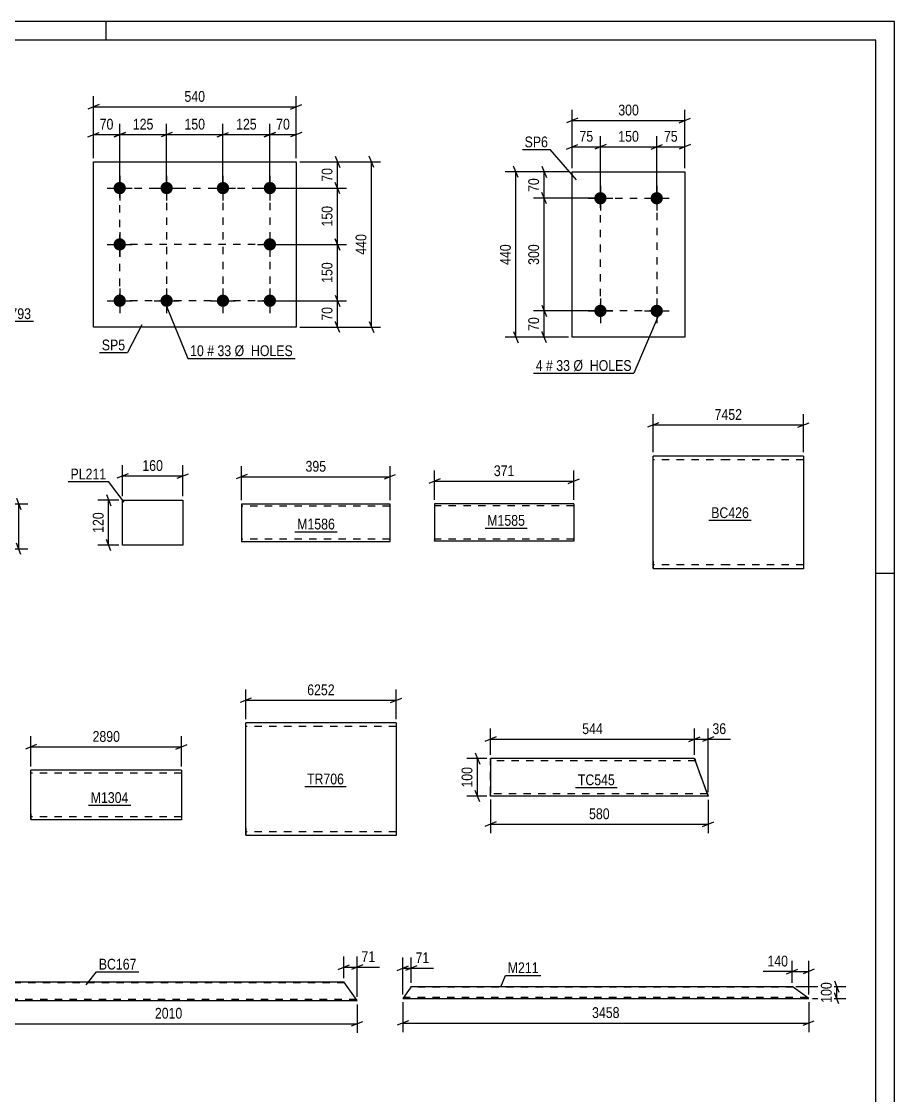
# Model space of a CAD drawing. Header units: millimetres. Extents: x 0 to 841, y 0 to 594.
# Drawn here: x 608.5 to 841, y 308 to 594 of the extents above; entities that cross this region are included whole.
import ezdxf

# ---------------------------------------------------------------- set-up
doc = ezdxf.new("R2010")
doc.units = ezdxf.units.MM
doc.linetypes.add('DXK_LINE_DOT2', pattern=[3.9198, 1.9599, -1.9599])
doc.styles.add('Arial Narrow', font='ARIALN.TTF', dxfattribs={"height": 0.2})

# ---------------------------------------------------------------- blocks, each defined once
blk = doc.blocks.new('Unknown-761551059-1129')
at = {"color": 5, "linetype": 'Continuous'}
for p, q in [((841, 594), (0, 594)), ((631, 589), (631, 594)), ((841, 0), (841, 594)), ((836, 589), (5, 589)), ((836, 5), (836, 589)), ((841, 447), (836, 447))]:
    blk.add_line(p, q, dxfattribs=at)
blk = doc.blocks.new('Part-761551059-30781 - 30780')
at = {"color": 2, "linetype": 'Continuous'}
for p, q in [((787.74, 397.74), (733.38, 397.74)), ((733.38, 397.65), (733.38, 397.74)), ((733.38, 397.39), (733.38, 397.65)), ((787.74, 397.74), (787.74, 397.74)), ((787.74, 397.74), (787.77, 397.65)), ((787.77, 397.65), (787.87, 397.39)), ((733.38, 397.39), (733.38, 388.48)), ((787.87, 397.39), (788.01, 397)), ((791.11, 388.48), (788.01, 397)), ((733.38, 388.09), (733.38, 388.48)), ((733.38, 387.83), (733.38, 388.09)), ((733.38, 387.74), (733.38, 387.83)), ((733.38, 387.74), (733.38, 387.74)), ((791.38, 387.74), (733.38, 387.74)), ((791.11, 388.48), (791.25, 388.09)), ((791.25, 388.09), (791.34, 387.83)), ((791.34, 387.83), (791.38, 387.74)), ((791.38, 387.74), (791.38, 387.74))]:
    blk.add_line(p, q, dxfattribs=at)
at = {"color": 7, "linetype": 'DXK_LINE_DOT2'}
for p, q in [((733.38, 397.74), (733.38, 397.65)), ((733.38, 397.65), (733.38, 397.39)), ((787.77, 397.65), (787.74, 397.74)), ((787.74, 397.74), (787.74, 397.74)), ((787.87, 397.39), (787.77, 397.65)), ((733.38, 397.39), (733.38, 397)), ((787.96, 397.14), (733.38, 397.14)), ((733.38, 397.14), (733.38, 388.52)), ((733.38, 397.09), (733.38, 397.14)), ((733.38, 388.34), (733.38, 397.09)), ((733.38, 388.09), (733.38, 397)), ((788.01, 397), (787.87, 397.39)), ((787.96, 397.14), (787.96, 397.14)), ((787.97, 397.09), (787.96, 397.14)), ((787.97, 397.09), (787.96, 397.14)), ((788.01, 397), (787.97, 397.09)), ((788.01, 397), (787.97, 397.09)), ((791.11, 388.48), (788.01, 397)), ((791.02, 388.71), (788.01, 397)), ((788.02, 396.96), (788.01, 397)), ((791.1, 388.52), (788.02, 396.96)), ((733.38, 388.39), (733.38, 388.52)), ((733.38, 388.34), (733.38, 388.39)), ((791.16, 388.34), (733.38, 388.34)), ((733.38, 388.09), (733.38, 387.83)), ((733.38, 387.83), (733.38, 387.74)), ((791.1, 388.52), (791.02, 388.71)), ((791.1, 388.52), (791.14, 388.39)), ((791.14, 388.39), (791.1, 388.52)), ((791.25, 388.09), (791.11, 388.48)), ((791.14, 388.39), (791.16, 388.34)), ((791.16, 388.34), (791.14, 388.39)), ((791.16, 388.34), (791.16, 388.34)), ((791.34, 387.83), (791.25, 388.09)), ((791.38, 387.74), (791.34, 387.83)), ((791.38, 387.74), (791.38, 387.74))]:
    blk.add_line(p, q, dxfattribs=at)
blk = doc.blocks.new('Part-761551059-30796 - 30795')
at = {"color": 2, "linetype": 'Continuous'}
for p, q in [((597.49, 333.44), (598.94, 337.67)), ((599.15, 338.27), (598.94, 337.67)), ((599.15, 338.27), (694.33, 338.27)), ((697.9, 333.27), (694.33, 338.27)), ((597.43, 333.27), (597.44, 333.31)), ((597.43, 333.27), (697.9, 333.27)), ((597.44, 333.31), (597.49, 333.44))]:
    blk.add_line(p, q, dxfattribs=at)
at = {"color": 7, "linetype": 'DXK_LINE_DOT2'}
for p, q in [((694.55, 337.97), (599.04, 337.97)), ((599.13, 338.22), (599.09, 338.09)), ((599.15, 338.27), (599.13, 338.22)), ((697.69, 333.57), (597.53, 333.57))]:
    blk.add_line(p, q, dxfattribs=at)
blk = doc.blocks.new('Part-761551059-30813 - 30812')
at = {"color": 2, "linetype": 'Continuous'}
for p, q in [((712.04, 336.62), (710.08, 333.87)), ((712.3, 337), (712.04, 336.62)), ((712.3, 337), (813.75, 337)), ((818.14, 333.87), (813.75, 337)), ((710.08, 333.87), (818.14, 333.87))]:
    blk.add_line(p, q, dxfattribs=at)
at = {"color": 7, "linetype": 'DXK_LINE_DOT2'}
for p, q in [((814.02, 336.81), (712.17, 336.81)), ((712.23, 336.89), (712.3, 337)), ((817.87, 334.06), (710.21, 334.06))]:
    blk.add_line(p, q, dxfattribs=at)
blk = doc.blocks.new('Part-761551059-28435 - 28434')
at = {"color": 2, "linetype": 'Continuous'}
for p, q in [((755.17, 509.93), (755.17, 553.93)), ((755.17, 553.93), (785.17, 553.93)), ((785.17, 553.93), (785.17, 509.93)), ((785.17, 509.93), (755.17, 509.93))]:
    blk.add_line(p, q, dxfattribs=at)
blk = doc.blocks.new('Bolt-761551059-28436 - 28434')
at = {"linetype": 'Continuous'}
for points in [[(762.67, 548.58, -1), (762.67, 545.28, -1)], [(777.67, 548.58, -1), (777.67, 545.28, -1)], [(762.67, 518.58, -1), (762.67, 515.28, -1)], [(777.67, 518.58, -1), (777.67, 515.28, -1)]]:
    blk.add_hatch(color=1, dxfattribs=at).paths.add_polyline_path(points)
at = {"color": 1, "linetype": 'Continuous'}
for p, q in [((762.67, 550.23), (762.67, 543.63)), ((777.67, 550.23), (777.67, 543.63)), ((759.37, 546.93), (765.97, 546.93)), ((774.37, 546.93), (780.97, 546.93)), ((762.67, 520.23), (762.67, 513.63)), ((777.67, 520.23), (777.67, 513.63)), ((759.37, 516.93), (765.97, 516.93)), ((774.37, 516.93), (780.97, 516.93))]:
    blk.add_line(p, q, dxfattribs=at)
blk = doc.blocks.new('Part-761551059-28444 - 28443')
at = {"color": 2, "linetype": 'Continuous'}
for p, q in [((627.64, 512.64), (627.64, 556.64)), ((627.64, 556.64), (681.64, 556.64)), ((681.64, 556.64), (681.64, 512.64)), ((681.64, 512.64), (627.64, 512.64))]:
    blk.add_line(p, q, dxfattribs=at)
blk = doc.blocks.new('Bolt-761551059-28445 - 28443')
at = {"linetype": 'Continuous'}
for points in [[(634.64, 551.29, -1), (634.64, 547.99, -1)], [(647.14, 551.29, -1), (647.14, 547.99, -1)], [(662.14, 551.29, -1), (662.14, 547.99, -1)], [(674.64, 551.29, -1), (674.64, 547.99, -1)], [(634.64, 536.29, -1), (634.64, 532.99, -1)], [(674.64, 536.29, -1), (674.64, 532.99, -1)], [(634.64, 521.29, -1), (634.64, 517.99, -1)], [(647.14, 521.29, -1), (647.14, 517.99, -1)], [(662.14, 521.29, -1), (662.14, 517.99, -1)], [(674.64, 521.29, -1), (674.64, 517.99, -1)]]:
    blk.add_hatch(color=1, dxfattribs=at).paths.add_polyline_path(points)
at = {"color": 1, "linetype": 'Continuous'}
for p, q in [((634.64, 552.94), (634.64, 546.34)), ((647.14, 552.94), (647.14, 546.34)), ((662.14, 552.94), (662.14, 546.34)), ((674.64, 552.94), (674.64, 546.34)), ((631.34, 549.64), (637.94, 549.64)), ((643.84, 549.64), (650.44, 549.64)), ((658.84, 549.64), (665.44, 549.64)), ((671.34, 549.64), (677.94, 549.64)), ((634.64, 537.94), (634.64, 531.34)), ((674.64, 537.94), (674.64, 531.34)), ((631.34, 534.64), (637.94, 534.64)), ((671.34, 534.64), (677.94, 534.64)), ((634.64, 522.94), (634.64, 516.34)), ((647.14, 522.94), (647.14, 516.34)), ((662.14, 522.94), (662.14, 516.34)), ((674.64, 522.94), (674.64, 516.34)), ((631.34, 519.64), (637.94, 519.64)), ((643.84, 519.64), (650.44, 519.64)), ((658.84, 519.64), (665.44, 519.64)), ((671.34, 519.64), (677.94, 519.64))]:
    blk.add_line(p, q, dxfattribs=at)
blk = doc.blocks.new('Part-761551059-28356 - 28355')
at = {"color": 2, "linetype": 'Continuous'}
for p, q in [((631.01, 394.63), (611.01, 394.63)), ((611.01, 383.03), (611.01, 394.63)), ((651.11, 394.63), (631.11, 394.63)), ((651.11, 394.63), (651.11, 381.43)), ((611.01, 383.03), (611.01, 381.43)), ((631.01, 381.43), (611.01, 381.43)), ((651.11, 381.43), (631.11, 381.43))]:
    blk.add_line(p, q, dxfattribs=at)
at = {"color": 7, "linetype": 'DXK_LINE_DOT2'}
for p, q in [((631.01, 393.83), (611.01, 393.83)), ((651.11, 393.83), (631.11, 393.83)), ((611.01, 381.55), (611.01, 383.03)), ((611.01, 382.23), (611.01, 382.29)), ((631.01, 382.23), (611.01, 382.23)), ((651.11, 382.23), (631.11, 382.23)), ((651.11, 382.23), (651.11, 382.29))]:
    blk.add_line(p, q, dxfattribs=at)
blk = doc.blocks.new('Part-761551059-28491 - 28490')
at = {"color": 2, "linetype": 'Continuous'}
for p, q in [((635.39, 454.56), (635.39, 466.56)), ((635.39, 466.56), (651.43, 466.56)), ((651.43, 466.56), (651.43, 454.56)), ((651.43, 454.56), (635.39, 454.56))]:
    blk.add_line(p, q, dxfattribs=at)
blk = doc.blocks.new('Part-761551059-28510 - 28509')
at = {"color": 2, "linetype": 'Continuous'}
for p, q in [((755.56, 465.58), (718.48, 465.58)), ((718.48, 465.58), (718.48, 455.67)), ((755.56, 465.58), (755.56, 455.58)), ((718.48, 455.58), (718.48, 455.67)), ((755.56, 455.58), (718.48, 455.58))]:
    blk.add_line(p, q, dxfattribs=at)
at = {"color": 7, "linetype": 'DXK_LINE_DOT2'}
for p, q in [((755.56, 464.98), (718.48, 464.98)), ((718.48, 456.18), (718.48, 456.22)), ((755.56, 456.18), (718.48, 456.18)), ((755.56, 456.18), (755.56, 456.22))]:
    blk.add_line(p, q, dxfattribs=at)
blk = doc.blocks.new('Part-761551059-28519 - 28518')
at = {"color": 2, "linetype": 'Continuous'}
for p, q in [((706.63, 465.51), (667.12, 465.51)), ((667.12, 465.51), (667.12, 455.6)), ((706.63, 455.51), (706.63, 465.51)), ((667.12, 455.6), (667.12, 455.51)), ((667.12, 455.51), (706.63, 455.51))]:
    blk.add_line(p, q, dxfattribs=at)
at = {"color": 7, "linetype": 'DXK_LINE_DOT2'}
for p, q in [((706.63, 464.91), (667.12, 464.91)), ((667.12, 456.11), (667.12, 456.15)), ((706.63, 456.11), (667.12, 456.11)), ((706.63, 456.11), (706.63, 456.15))]:
    blk.add_line(p, q, dxfattribs=at)
blk = doc.blocks.new('Part-761551059-28526 - 28525')
at = {"color": 2, "linetype": 'Continuous'}
for p, q in [((688.19, 407.23), (668.19, 407.23)), ((668.19, 379.23), (668.19, 407.23)), ((708.29, 407.23), (688.29, 407.23)), ((708.29, 407.23), (708.29, 377.23)), ((668.19, 379.23), (668.19, 377.23)), ((688.19, 377.23), (668.19, 377.23)), ((708.29, 377.23), (688.29, 377.23))]:
    blk.add_line(p, q, dxfattribs=at)
at = {"color": 7, "linetype": 'DXK_LINE_DOT2'}
for p, q in [((688.19, 406.23), (668.19, 406.23)), ((708.29, 406.23), (688.29, 406.23)), ((668.19, 377.38), (668.19, 379.23)), ((668.19, 378.23), (668.19, 378.3)), ((688.19, 378.23), (668.19, 378.23)), ((708.29, 378.23), (688.29, 378.23)), ((708.29, 378.23), (708.29, 378.3))]:
    blk.add_line(p, q, dxfattribs=at)
blk = doc.blocks.new('Part-761551059-28537 - 28536')
at = {"color": 2, "linetype": 'Continuous'}
for p, q in [((796.69, 478.28), (776.69, 478.28)), ((776.69, 450.28), (776.69, 478.28)), ((816.79, 478.28), (796.79, 478.28)), ((816.79, 478.28), (816.79, 448.28)), ((776.69, 450.28), (776.69, 448.28)), ((796.69, 448.28), (776.69, 448.28)), ((816.79, 448.28), (796.79, 448.28))]:
    blk.add_line(p, q, dxfattribs=at)
at = {"color": 7, "linetype": 'DXK_LINE_DOT2'}
for p, q in [((796.69, 477.28), (776.69, 477.28)), ((816.79, 477.28), (796.79, 477.28)), ((776.69, 448.43), (776.69, 450.28)), ((776.69, 449.28), (776.69, 449.35)), ((796.69, 449.28), (776.69, 449.28)), ((816.79, 449.28), (796.79, 449.28)), ((816.79, 449.28), (816.79, 449.35))]:
    blk.add_line(p, q, dxfattribs=at)
blk = doc.blocks.new('Rectangle-761551059-30398 - 28434')
at = {"color": 1, "linetype": 'DXK_LINE_DOT2'}
blk.add_lwpolyline([(762.67, 546.93), (777.67, 546.93), (777.67, 516.93), (762.67, 516.93), (762.67, 546.93)], close=True, dxfattribs=at)
blk = doc.blocks.new('Rectangle-761551059-30367 - 28443')
at = {"color": 1, "linetype": 'DXK_LINE_DOT2'}
blk.add_lwpolyline([(634.64, 549.64), (674.64, 549.64), (674.64, 519.64), (634.64, 519.64), (634.64, 549.64)], close=True, dxfattribs=at)
blk = doc.blocks.new('Line-761551059-30377 - 28443')
at = {"color": 1, "linetype": 'DXK_LINE_DOT2'}
blk.add_line((647.14, 549.64), (647.14, 519.44), dxfattribs=at)
blk = doc.blocks.new('Line-761551059-30381 - 28443')
at = {"color": 1, "linetype": 'DXK_LINE_DOT2'}
blk.add_line((662.14, 549.64), (662.14, 519.54), dxfattribs=at)
blk = doc.blocks.new('Line-761551059-30385 - 28443')
at = {"color": 1, "linetype": 'DXK_LINE_DOT2'}
blk.add_line((674.64, 534.64), (634.64, 534.64), dxfattribs=at)
blk = doc.blocks.new('StraightDimension-761551059-30882 - 30780')
at = {"color": 7, "linetype": 'Continuous'}
for p, q in [((732.38, 397.74), (727.07, 397.74)), ((729.32, 399.24), (730.52, 396.24)), ((729.92, 387.74), (729.92, 397.74)), ((730.52, 386.24), (729.32, 389.24)), ((732.38, 387.74), (727.07, 387.74))]:
    blk.add_line(p, q, dxfattribs=at)
at = {"color": 0}
blk.add_wipeout([(729.17, 396.08), (724.97, 396.08), (724.97, 389.4), (729.17, 389.4)], dxfattribs=at)
at = {"color": 3, "style": 'Arial Narrow'}
blk.add_text('100', height=2.863, rotation=90.0002, dxfattribs=at).set_placement((728.57, 390))
blk = doc.blocks.new('StraightDimension-761551059-30893 - 30780')
at = {"color": 7, "linetype": 'Continuous'}
for p, q in [((733.38, 386.79), (733.38, 377.84)), ((791.38, 386.74), (791.38, 377.84)), ((734.88, 380.84), (731.88, 379.64)), ((789.88, 379.64), (792.88, 380.84)), ((733.38, 380.24), (791.38, 380.24))]:
    blk.add_line(p, q, dxfattribs=at)
at = {"color": 0}
blk.add_wipeout([(765.72, 380.99), (765.72, 385.19), (759.04, 385.19), (759.04, 380.99)], dxfattribs=at)
at = {"color": 3, "style": 'Arial Narrow'}
blk.add_text('580', height=2.863, dxfattribs=at).set_placement((759.64, 381.59))
blk = doc.blocks.new('StraightDimension-761551059-30855 - 30780')
at = {"color": 7, "linetype": 'Continuous'}
for p, q in [((786.24, 402.3), (789.24, 403.5)), ((787.74, 398.74), (787.74, 405.75)), ((792.88, 403.5), (789.88, 402.3)), ((791.38, 388.74), (791.38, 405.75)), ((787.74, 402.9), (791.38, 402.9))]:
    blk.add_line(p, q, dxfattribs=at)
at = {"color": 0}
blk.add_wipeout([(796.76, 403.65), (796.76, 407.85), (791.9, 407.85), (791.9, 403.65)], dxfattribs=at)
at = {"color": 7, "linetype": 'Continuous'}
blk.add_line((791.38, 402.9), (797.28, 402.9), dxfattribs=at)
blk.add_line((791.38, 402.9), (797.28, 402.9), dxfattribs=at)
at = {"color": 3, "style": 'Arial Narrow'}
blk.add_text('36', height=2.863, dxfattribs=at).set_placement((792.5, 404.25))
blk = doc.blocks.new('StraightDimension-761551059-30856 - 30780')
at = {"color": 7, "linetype": 'Continuous'}
for p, q in [((734.88, 403.5), (731.88, 402.3)), ((733.38, 398.74), (733.38, 405.75)), ((786.24, 402.3), (789.24, 403.5)), ((787.74, 398.74), (787.74, 405.75)), ((733.38, 402.9), (787.74, 402.9))]:
    blk.add_line(p, q, dxfattribs=at)
at = {"color": 0}
blk.add_wipeout([(763.9, 403.65), (763.9, 407.85), (757.22, 407.85), (757.22, 403.65)], dxfattribs=at)
at = {"color": 3, "style": 'Arial Narrow'}
blk.add_text('544', height=2.863, dxfattribs=at).set_placement((757.82, 404.25))
blk = doc.blocks.new('StraightDimension-761551059-31076 - 30795')
at = {"color": 7, "linetype": 'Continuous'}
for p, q in [((694.33, 339.27), (694.33, 345.04)), ((697.9, 334.27), (697.9, 345.04)), ((692.83, 341.59), (695.83, 342.79)), ((694.33, 342.19), (697.9, 342.19)), ((699.4, 342.79), (696.4, 341.59))]:
    blk.add_line(p, q, dxfattribs=at)
at = {"color": 0}
blk.add_wipeout([(703.28, 342.94), (703.28, 347.14), (698.43, 347.14), (698.43, 342.94)], dxfattribs=at)
at = {"color": 7, "linetype": 'Continuous'}
blk.add_line((697.9, 342.19), (703.81, 342.19), dxfattribs=at)
blk.add_line((697.9, 342.19), (703.81, 342.19), dxfattribs=at)
at = {"color": 3, "style": 'Arial Narrow'}
blk.add_text('71', height=2.863, dxfattribs=at).set_placement((699.03, 343.54))
blk = doc.blocks.new('StraightDimension-761551059-31118 - 30795')
at = {"color": 7, "linetype": 'Continuous'}
for p, q in [((597.43, 332.27), (597.43, 324.72)), ((697.9, 332.27), (697.9, 324.72)), ((598.93, 327.72), (595.93, 326.52)), ((597.43, 327.12), (697.9, 327.12)), ((696.4, 326.52), (699.4, 327.72))]:
    blk.add_line(p, q, dxfattribs=at)
at = {"color": 0}
blk.add_wipeout([(651.92, 327.87), (651.92, 332.07), (643.41, 332.07), (643.41, 327.87)], dxfattribs=at)
at = {"color": 3, "style": 'Arial Narrow'}
blk.add_text('2010', height=2.863, dxfattribs=at).set_placement((644.01, 328.47))
blk = doc.blocks.new('StraightDimension-761551059-31205 - 30812')
at = {"color": 7, "linetype": 'Continuous'}
for p, q in [((813.75, 338), (813.75, 343.87)), ((818.14, 334.87), (818.14, 343.87)), ((812.25, 340.42), (815.25, 341.62)), ((813.75, 341.02), (818.14, 341.02)), ((819.64, 341.62), (816.64, 340.42))]:
    blk.add_line(p, q, dxfattribs=at)
at = {"color": 0}
blk.add_wipeout([(813.23, 341.77), (813.23, 345.97), (806.55, 345.97), (806.55, 341.77)], dxfattribs=at)
at = {"color": 7, "linetype": 'Continuous'}
blk.add_line((813.75, 341.02), (806.02, 341.02), dxfattribs=at)
blk.add_line((813.75, 341.02), (806.02, 341.02), dxfattribs=at)
at = {"color": 3, "style": 'Arial Narrow'}
blk.add_text('140', height=2.863, dxfattribs=at).set_placement((807.15, 342.37))
blk = doc.blocks.new('StraightDimension-761551059-31174 - 30812')
at = {"color": 7, "linetype": 'Continuous'}
for p, q in [((710.08, 334.87), (710.08, 344.75)), ((712.3, 338), (712.3, 344.75)), ((708.58, 341.3), (711.58, 342.5)), ((710.08, 341.9), (712.3, 341.9)), ((713.8, 342.5), (710.8, 341.3))]:
    blk.add_line(p, q, dxfattribs=at)
at = {"color": 0}
blk.add_wipeout([(717.69, 342.65), (717.69, 346.85), (712.83, 346.85), (712.83, 342.65)], dxfattribs=at)
at = {"color": 7, "linetype": 'Continuous'}
blk.add_line((712.3, 341.9), (718.21, 341.9), dxfattribs=at)
blk.add_line((712.3, 341.9), (718.21, 341.9), dxfattribs=at)
at = {"color": 3, "style": 'Arial Narrow'}
blk.add_text('71', height=2.863, dxfattribs=at).set_placement((713.43, 343.25))
blk = doc.blocks.new('StraightDimension-761551059-31241 - 30812')
at = {"color": 7, "linetype": 'Continuous'}
for p, q in [((710.08, 332.87), (710.08, 324.9)), ((818.14, 332.87), (818.14, 324.9)), ((711.58, 327.9), (708.58, 326.7)), ((710.08, 327.3), (818.14, 327.3)), ((816.64, 326.7), (819.64, 327.9))]:
    blk.add_line(p, q, dxfattribs=at)
at = {"color": 0}
blk.add_wipeout([(768.36, 328.05), (768.36, 332.25), (759.85, 332.25), (759.85, 328.05)], dxfattribs=at)
at = {"color": 3, "style": 'Arial Narrow'}
blk.add_text('3458', height=2.863, dxfattribs=at).set_placement((760.45, 328.65))
blk = doc.blocks.new('StraightDimension-761551059-31261 - 30812')
at = {"color": 7, "linetype": 'Continuous'}
for p, q in [((825.01, 338.5), (826.21, 335.5)), ((814.75, 337), (828.01, 337)), ((826.21, 332.37), (825.01, 335.37)), ((825.61, 333.87), (825.61, 337)), ((819.14, 333.87), (828.01, 333.87))]:
    blk.add_line(p, q, dxfattribs=at)
at = {"color": 0}
blk.add_wipeout([(824.86, 338.78), (820.66, 338.78), (820.66, 332.09), (824.86, 332.09)], dxfattribs=at)
at = {"color": 3, "style": 'Arial Narrow'}
blk.add_text('100', height=2.863, rotation=90.0002, dxfattribs=at).set_placement((824.26, 332.69))
blk = doc.blocks.new('StraightDimension-761551059-28807 - 28434')
at = {"color": 7, "linetype": 'Continuous'}
for p, q in [((755.17, 554.93), (755.17, 570.49)), ((785.17, 554.93), (785.17, 570.49)), ((756.67, 568.24), (753.67, 567.04)), ((755.17, 567.64), (785.17, 567.64)), ((783.67, 567.04), (786.67, 568.24))]:
    blk.add_line(p, q, dxfattribs=at)
at = {"color": 0}
blk.add_wipeout([(773.51, 568.39), (773.51, 572.59), (766.83, 572.59), (766.83, 568.39)], dxfattribs=at)
at = {"color": 3, "style": 'Arial Narrow'}
blk.add_text('300', height=2.863, dxfattribs=at).set_placement((767.43, 568.99))
blk = doc.blocks.new('StraightDimension-761551059-28779 - 28434')
at = {"color": 7, "linetype": 'Continuous'}
for p, q in [((747.07, 555.43), (748.27, 552.43)), ((754.17, 553.93), (744.82, 553.93)), ((747.67, 546.93), (747.67, 553.93)), ((761.67, 546.93), (744.82, 546.93)), ((748.27, 545.43), (747.07, 548.43))]:
    blk.add_line(p, q, dxfattribs=at)
at = {"color": 0}
blk.add_wipeout([(746.92, 552.86), (742.72, 552.86), (742.72, 548), (746.92, 548)], dxfattribs=at)
at = {"color": 3, "style": 'Arial Narrow'}
blk.add_text('70', height=2.863, rotation=90.0002, dxfattribs=at).set_placement((746.32, 548.6))
blk = doc.blocks.new('StraightDimension-761551059-28780 - 28434')
at = {"color": 7, "linetype": 'Continuous'}
for p, q in [((761.67, 546.93), (744.82, 546.93)), ((748.27, 545.43), (747.07, 548.43)), ((747.67, 516.93), (747.67, 546.93)), ((747.07, 518.43), (748.27, 515.43)), ((761.67, 516.93), (744.82, 516.93))]:
    blk.add_line(p, q, dxfattribs=at)
at = {"color": 0}
blk.add_wipeout([(746.92, 535.27), (742.72, 535.27), (742.72, 528.59), (746.92, 528.59)], dxfattribs=at)
at = {"color": 3, "style": 'Arial Narrow'}
blk.add_text('300', height=2.863, rotation=90.0002, dxfattribs=at).set_placement((746.32, 529.19))
blk = doc.blocks.new('StraightDimension-761551059-28781 - 28434')
at = {"color": 7, "linetype": 'Continuous'}
for p, q in [((747.07, 518.43), (748.27, 515.43)), ((761.67, 516.93), (744.82, 516.93)), ((747.67, 509.93), (747.67, 516.93)), ((754.17, 509.93), (744.82, 509.93)), ((748.27, 508.43), (747.07, 511.43))]:
    blk.add_line(p, q, dxfattribs=at)
at = {"color": 0}
blk.add_wipeout([(746.92, 515.86), (742.72, 515.86), (742.72, 511), (746.92, 511)], dxfattribs=at)
at = {"color": 3, "style": 'Arial Narrow'}
blk.add_text('70', height=2.863, rotation=90.0002, dxfattribs=at).set_placement((746.32, 511.6))
blk = doc.blocks.new('StraightDimension-761551059-28791 - 28434')
at = {"color": 7, "linetype": 'Continuous'}
for p, q in [((740.74, 552.43), (739.54, 555.43)), ((754.17, 553.93), (737.29, 553.93)), ((740.14, 509.93), (740.14, 553.93)), ((754.17, 509.93), (737.29, 509.93)), ((739.54, 511.43), (740.74, 508.43))]:
    blk.add_line(p, q, dxfattribs=at)
at = {"color": 0}
blk.add_wipeout([(739.39, 535.27), (735.19, 535.27), (735.19, 528.59), (739.39, 528.59)], dxfattribs=at)
at = {"color": 3, "style": 'Arial Narrow'}
blk.add_text('440', height=2.863, rotation=90.0002, dxfattribs=at).set_placement((738.79, 529.19))
blk = doc.blocks.new('StraightDimension-761551059-28795 - 28434')
at = {"color": 7, "linetype": 'Continuous'}
for p, q in [((777.67, 547.93), (777.67, 563.49)), ((785.17, 554.93), (785.17, 563.49)), ((776.17, 560.04), (779.17, 561.24)), ((777.67, 560.64), (785.17, 560.64)), ((786.67, 561.24), (783.67, 560.04))]:
    blk.add_line(p, q, dxfattribs=at)
at = {"color": 0}
blk.add_wipeout([(783.85, 561.39), (783.85, 565.59), (778.99, 565.59), (778.99, 561.39)], dxfattribs=at)
at = {"color": 3, "style": 'Arial Narrow'}
blk.add_text('75', height=2.863, dxfattribs=at).set_placement((779.59, 561.99))
blk = doc.blocks.new('StraightDimension-761551059-28796 - 28434')
at = {"color": 7, "linetype": 'Continuous'}
for p, q in [((762.67, 547.93), (762.67, 563.49)), ((777.67, 547.93), (777.67, 563.49)), ((764.17, 561.24), (761.17, 560.04)), ((762.67, 560.64), (777.67, 560.64)), ((776.17, 560.04), (779.17, 561.24))]:
    blk.add_line(p, q, dxfattribs=at)
at = {"color": 0}
blk.add_wipeout([(773.51, 561.39), (773.51, 565.59), (766.83, 565.59), (766.83, 561.39)], dxfattribs=at)
at = {"color": 3, "style": 'Arial Narrow'}
blk.add_text('150', height=2.863, dxfattribs=at).set_placement((767.43, 561.99))
blk = doc.blocks.new('StraightDimension-761551059-28797 - 28434')
at = {"color": 7, "linetype": 'Continuous'}
for p, q in [((755.17, 554.93), (755.17, 563.49)), ((762.67, 547.93), (762.67, 563.49)), ((753.67, 560.04), (756.67, 561.24)), ((755.17, 560.64), (762.67, 560.64)), ((764.17, 561.24), (761.17, 560.04))]:
    blk.add_line(p, q, dxfattribs=at)
at = {"color": 0}
blk.add_wipeout([(761.35, 561.39), (761.35, 565.59), (756.49, 565.59), (756.49, 561.39)], dxfattribs=at)
at = {"color": 3, "style": 'Arial Narrow'}
blk.add_text('75', height=2.863, dxfattribs=at).set_placement((757.09, 561.99))
blk = doc.blocks.new('StraightDimension-761551059-28851 - 28443')
at = {"color": 7, "linetype": 'Continuous'}
for p, q in [((627.64, 557.64), (627.64, 574.11)), ((681.64, 557.64), (681.64, 574.11)), ((629.14, 571.86), (626.14, 570.66)), ((627.64, 571.26), (681.64, 571.26)), ((680.14, 570.66), (683.14, 571.86))]:
    blk.add_line(p, q, dxfattribs=at)
at = {"color": 0}
blk.add_wipeout([(657.98, 572.01), (657.98, 576.21), (651.29, 576.21), (651.29, 572.01)], dxfattribs=at)
at = {"color": 3, "style": 'Arial Narrow'}
blk.add_text('540', height=2.863, dxfattribs=at).set_placement((651.89, 572.61))
blk = doc.blocks.new('StraightDimension-761551059-28835 - 28443')
at = {"color": 7, "linetype": 'Continuous'}
for p, q in [((627.64, 557.64), (627.64, 566.72)), ((634.64, 550.64), (634.64, 566.72)), ((626.14, 563.27), (629.14, 564.47)), ((627.64, 563.87), (634.64, 563.87)), ((636.14, 564.47), (633.14, 563.27))]:
    blk.add_line(p, q, dxfattribs=at)
at = {"color": 0}
blk.add_wipeout([(633.57, 564.62), (633.57, 568.82), (628.71, 568.82), (628.71, 564.62)], dxfattribs=at)
at = {"color": 3, "style": 'Arial Narrow'}
blk.add_text('70', height=2.863, dxfattribs=at).set_placement((629.31, 565.22))
blk = doc.blocks.new('StraightDimension-761551059-28811 - 28443')
at = {"color": 7, "linetype": 'Continuous'}
for p, q in [((692.04, 558.14), (693.24, 555.14)), ((682.64, 556.64), (695.04, 556.64)), ((692.64, 549.64), (692.64, 556.64)), ((675.64, 549.64), (695.04, 549.64)), ((693.24, 548.14), (692.04, 551.14))]:
    blk.add_line(p, q, dxfattribs=at)
at = {"color": 0}
blk.add_wipeout([(691.89, 555.57), (687.69, 555.57), (687.69, 550.72), (691.89, 550.72)], dxfattribs=at)
at = {"color": 3, "style": 'Arial Narrow'}
blk.add_text('70', height=2.863, rotation=90.0002, dxfattribs=at).set_placement((691.29, 551.32))
blk = doc.blocks.new('StraightDimension-761551059-28814 - 28443')
at = {"color": 7, "linetype": 'Continuous'}
for p, q in [((692.04, 521.14), (693.24, 518.14)), ((675.64, 519.64), (695.04, 519.64)), ((692.64, 512.64), (692.64, 519.64)), ((682.64, 512.64), (695.04, 512.64)), ((693.24, 511.14), (692.04, 514.14))]:
    blk.add_line(p, q, dxfattribs=at)
at = {"color": 0}
blk.add_wipeout([(691.89, 518.57), (687.69, 518.57), (687.69, 513.72), (691.89, 513.72)], dxfattribs=at)
at = {"color": 3, "style": 'Arial Narrow'}
blk.add_text('70', height=2.863, rotation=90.0002, dxfattribs=at).set_placement((691.29, 514.32))
blk = doc.blocks.new('StraightDimension-761551059-35124 - 28443')
at = {"color": 7, "linetype": 'Continuous'}
for p, q in [((675.64, 549.64), (695.04, 549.64)), ((693.24, 548.14), (692.04, 551.14)), ((692.64, 534.64), (692.64, 549.64)), ((692.04, 536.14), (693.24, 533.14)), ((675.64, 534.64), (695.04, 534.64))]:
    blk.add_line(p, q, dxfattribs=at)
at = {"color": 0}
blk.add_wipeout([(691.89, 545.49), (687.69, 545.49), (687.69, 538.8), (691.89, 538.8)], dxfattribs=at)
at = {"color": 3, "style": 'Arial Narrow'}
blk.add_text('150', height=2.863, rotation=90.0002, dxfattribs=at).set_placement((691.29, 539.4))
blk = doc.blocks.new('StraightDimension-761551059-28827 - 28443')
at = {"color": 7, "linetype": 'Continuous'}
for p, q in [((702.28, 555.14), (701.08, 558.14)), ((682.64, 556.64), (704.08, 556.64)), ((701.68, 512.64), (701.68, 556.64)), ((682.64, 512.64), (704.08, 512.64)), ((701.08, 514.14), (702.28, 511.14))]:
    blk.add_line(p, q, dxfattribs=at)
at = {"color": 0}
blk.add_wipeout([(700.93, 537.99), (696.73, 537.99), (696.73, 531.3), (700.93, 531.3)], dxfattribs=at)
at = {"color": 3, "style": 'Arial Narrow'}
blk.add_text('440', height=2.863, rotation=90.0002, dxfattribs=at).set_placement((700.33, 531.9))
blk = doc.blocks.new('StraightDimension-761551059-28831 - 28443')
at = {"color": 7, "linetype": 'Continuous'}
for p, q in [((674.64, 550.64), (674.64, 566.72)), ((681.64, 557.64), (681.64, 566.72)), ((673.14, 563.27), (676.14, 564.47)), ((674.64, 563.87), (681.64, 563.87)), ((683.14, 564.47), (680.14, 563.27))]:
    blk.add_line(p, q, dxfattribs=at)
at = {"color": 0}
blk.add_wipeout([(680.57, 564.62), (680.57, 568.82), (675.71, 568.82), (675.71, 564.62)], dxfattribs=at)
at = {"color": 3, "style": 'Arial Narrow'}
blk.add_text('70', height=2.863, dxfattribs=at).set_placement((676.31, 565.22))
blk = doc.blocks.new('StraightDimension-761551059-35122 - 28443')
at = {"color": 7, "linetype": 'Continuous'}
for p, q in [((693.24, 533.14), (692.04, 536.14)), ((675.64, 534.64), (695.04, 534.64)), ((692.64, 519.64), (692.64, 534.64)), ((692.04, 521.14), (693.24, 518.14)), ((675.64, 519.64), (695.04, 519.64))]:
    blk.add_line(p, q, dxfattribs=at)
at = {"color": 0}
blk.add_wipeout([(691.89, 530.49), (687.69, 530.49), (687.69, 523.8), (691.89, 523.8)], dxfattribs=at)
at = {"color": 3, "style": 'Arial Narrow'}
blk.add_text('150', height=2.863, rotation=90.0002, dxfattribs=at).set_placement((691.29, 524.4))
blk = doc.blocks.new('StraightDimension-761551059-35126 - 28443')
at = {"color": 7, "linetype": 'Continuous'}
for p, q in [((634.64, 550.64), (634.64, 566.72)), ((647.14, 550.64), (647.14, 566.72)), ((633.14, 563.27), (636.14, 564.47)), ((634.64, 563.87), (647.14, 563.87)), ((648.64, 564.47), (645.64, 563.27))]:
    blk.add_line(p, q, dxfattribs=at)
at = {"color": 0}
blk.add_wipeout([(644.23, 564.62), (644.23, 568.82), (637.54, 568.82), (637.54, 564.62)], dxfattribs=at)
at = {"color": 3, "style": 'Arial Narrow'}
blk.add_text('125', height=2.863, dxfattribs=at).set_placement((638.14, 565.22))
blk = doc.blocks.new('StraightDimension-761551059-35128 - 28443')
at = {"color": 7, "linetype": 'Continuous'}
for p, q in [((647.14, 550.64), (647.14, 566.72)), ((662.14, 550.64), (662.14, 566.72)), ((648.64, 564.47), (645.64, 563.27)), ((647.14, 563.87), (662.14, 563.87)), ((660.64, 563.27), (663.64, 564.47))]:
    blk.add_line(p, q, dxfattribs=at)
at = {"color": 0}
blk.add_wipeout([(657.98, 564.62), (657.98, 568.82), (651.29, 568.82), (651.29, 564.62)], dxfattribs=at)
at = {"color": 3, "style": 'Arial Narrow'}
blk.add_text('150', height=2.863, dxfattribs=at).set_placement((651.89, 565.22))
blk = doc.blocks.new('StraightDimension-761551059-35130 - 28443')
at = {"color": 7, "linetype": 'Continuous'}
for p, q in [((662.14, 550.64), (662.14, 566.72)), ((674.64, 550.64), (674.64, 566.72)), ((660.64, 563.27), (663.64, 564.47)), ((662.14, 563.87), (674.64, 563.87)), ((676.14, 564.47), (673.14, 563.27))]:
    blk.add_line(p, q, dxfattribs=at)
at = {"color": 0}
blk.add_wipeout([(671.73, 564.62), (671.73, 568.82), (665.04, 568.82), (665.04, 564.62)], dxfattribs=at)
at = {"color": 3, "style": 'Arial Narrow'}
blk.add_text('125', height=2.863, dxfattribs=at).set_placement((665.64, 565.22))
blk = doc.blocks.new('StraightDimension-761551059-28629 - 28355')
at = {"color": 7, "linetype": 'Continuous'}
for p, q in [((611.01, 395.63), (611.01, 403.68)), ((651.11, 395.63), (651.11, 403.68)), ((612.51, 401.43), (609.51, 400.23)), ((611.01, 400.83), (651.11, 400.83)), ((649.61, 400.23), (652.61, 401.43))]:
    blk.add_line(p, q, dxfattribs=at)
at = {"color": 0}
blk.add_wipeout([(635.32, 401.58), (635.32, 405.78), (626.81, 405.78), (626.81, 401.58)], dxfattribs=at)
at = {"color": 3, "style": 'Arial Narrow'}
blk.add_text('2890', height=2.863, dxfattribs=at).set_placement((627.41, 402.18))
blk = doc.blocks.new('StraightDimension-761551059-28867 - 28452')
at = {"color": 7, "linetype": 'Continuous'}
for p, q in [((607.13, 467.08), (608.33, 464.08)), ((588.41, 465.58), (610.13, 465.58)), ((607.73, 453.58), (607.73, 465.58)), ((608.33, 452.08), (607.13, 455.08)), ((600.41, 453.58), (610.13, 453.58))]:
    blk.add_line(p, q, dxfattribs=at)
at = {"color": 0}
blk.add_wipeout([(606.98, 462.92), (602.78, 462.92), (602.78, 456.24), (606.98, 456.24)], dxfattribs=at)
at = {"color": 3, "style": 'Arial Narrow'}
blk.add_text('120', height=2.863, rotation=90.0002, dxfattribs=at).set_placement((606.38, 456.84))
blk = doc.blocks.new('StraightDimension-761551059-28871 - 28490')
at = {"color": 7, "linetype": 'Continuous'}
for p, q in [((634.39, 466.56), (628.84, 466.56)), ((631.09, 468.06), (632.29, 465.06)), ((631.69, 454.56), (631.69, 466.56)), ((632.29, 453.06), (631.09, 456.06)), ((634.39, 454.56), (628.84, 454.56))]:
    blk.add_line(p, q, dxfattribs=at)
at = {"color": 0}
blk.add_wipeout([(630.94, 463.9), (626.74, 463.9), (626.74, 457.22), (630.94, 457.22)], dxfattribs=at)
at = {"color": 3, "style": 'Arial Narrow'}
blk.add_text('120', height=2.863, rotation=90.0002, dxfattribs=at).set_placement((630.34, 457.82))
blk = doc.blocks.new('StraightDimension-761551059-28875 - 28490')
at = {"color": 7, "linetype": 'Continuous'}
for p, q in [((635.39, 467.56), (635.39, 475.82)), ((651.43, 467.56), (651.43, 475.82)), ((636.89, 473.57), (633.89, 472.37)), ((635.39, 472.97), (651.43, 472.97)), ((649.93, 472.37), (652.93, 473.57))]:
    blk.add_line(p, q, dxfattribs=at)
at = {"color": 0}
blk.add_wipeout([(646.75, 473.72), (646.75, 477.92), (640.07, 477.92), (640.07, 473.72)], dxfattribs=at)
at = {"color": 3, "style": 'Arial Narrow'}
blk.add_text('160', height=2.863, dxfattribs=at).set_placement((640.67, 474.32))
blk = doc.blocks.new('StraightDimension-761551059-28915 - 28509')
at = {"color": 7, "linetype": 'Continuous'}
for p, q in [((719.98, 472.19), (716.98, 470.99)), ((718.48, 466.58), (718.48, 474.44)), ((754.06, 470.99), (757.06, 472.19)), ((755.56, 466.58), (755.56, 474.44)), ((718.48, 471.59), (755.56, 471.59))]:
    blk.add_line(p, q, dxfattribs=at)
at = {"color": 0}
blk.add_wipeout([(740.36, 472.34), (740.36, 476.54), (733.68, 476.54), (733.68, 472.34)], dxfattribs=at)
at = {"color": 3, "style": 'Arial Narrow'}
blk.add_text('371', height=2.863, dxfattribs=at).set_placement((734.28, 472.94))
blk = doc.blocks.new('StraightDimension-761551059-28919 - 28518')
at = {"color": 7, "linetype": 'Continuous'}
for p, q in [((667.12, 466.51), (667.12, 475.62)), ((706.63, 466.51), (706.63, 475.62)), ((668.62, 473.37), (665.62, 472.17)), ((667.12, 472.77), (706.63, 472.77)), ((705.13, 472.17), (708.13, 473.37))]:
    blk.add_line(p, q, dxfattribs=at)
at = {"color": 0}
blk.add_wipeout([(690.21, 473.52), (690.21, 477.72), (683.53, 477.72), (683.53, 473.52)], dxfattribs=at)
at = {"color": 3, "style": 'Arial Narrow'}
blk.add_text('395', height=2.863, dxfattribs=at).set_placement((684.13, 474.12))
blk = doc.blocks.new('StraightDimension-761551059-28923 - 28525')
at = {"color": 7, "linetype": 'Continuous'}
for p, q in [((668.19, 408.23), (668.19, 416.1)), ((708.29, 408.23), (708.29, 416.1)), ((669.69, 413.85), (666.69, 412.65)), ((668.19, 413.25), (708.29, 413.25)), ((706.79, 412.65), (709.79, 413.85))]:
    blk.add_line(p, q, dxfattribs=at)
at = {"color": 0}
blk.add_wipeout([(692.49, 414), (692.49, 418.2), (683.98, 418.2), (683.98, 414)], dxfattribs=at)
at = {"color": 3, "style": 'Arial Narrow'}
blk.add_text('6252', height=2.863, dxfattribs=at).set_placement((684.58, 414.6))
blk = doc.blocks.new('StraightDimension-761551059-28927 - 28536')
at = {"color": 7, "linetype": 'Continuous'}
for p, q in [((776.69, 479.28), (776.69, 489.41)), ((816.79, 479.28), (816.79, 489.41)), ((778.19, 487.16), (775.19, 485.96)), ((776.69, 486.56), (816.79, 486.56)), ((815.29, 485.96), (818.29, 487.16))]:
    blk.add_line(p, q, dxfattribs=at)
at = {"color": 0}
blk.add_wipeout([(800.99, 487.31), (800.99, 491.51), (792.48, 491.51), (792.48, 487.31)], dxfattribs=at)
at = {"color": 3, "style": 'Arial Narrow'}
blk.add_text('7452', height=2.863, dxfattribs=at).set_placement((793.08, 487.91))
blk = doc.blocks.new('Mark-761551059-30911 - 30780')
at = {"color": 0}
blk.add_wipeout([(766.52, 390.63), (766.52, 393.63), (756.66, 393.63), (756.66, 390.63)], dxfattribs=at)
blk.add_wipeout([(766.52, 390.63), (766.52, 393.63), (756.66, 393.63), (756.66, 390.63)], dxfattribs=at)
at = {"color": 30, "linetype": 'Continuous'}
blk.add_line((756.06, 390.03), (767.12, 390.03), dxfattribs=at)
at = {"color": 3, "style": 'Arial Narrow'}
blk.add_text('TC545', height=2.863, dxfattribs=at).set_placement((756.66, 390.63))
blk = doc.blocks.new('Mark-761551059-31167 - 30795')
at = {"color": 0}
blk.add_wipeout([(639.12, 341.54), (639.12, 344.54), (629.07, 344.54), (629.07, 341.54)], dxfattribs=at)
blk.add_wipeout([(639.12, 341.54), (639.12, 344.54), (629.07, 344.54), (629.07, 341.54)], dxfattribs=at)
at = {"color": 30, "linetype": 'Continuous'}
for p, q in [((625.73, 337.43), (628.47, 340.94)), ((628.47, 340.94), (639.72, 340.94))]:
    blk.add_line(p, q, dxfattribs=at)
at = {"color": 3, "style": 'Arial Narrow'}
blk.add_text('BC167', height=2.863, dxfattribs=at).set_placement((629.07, 341.54))
blk = doc.blocks.new('Mark-761551059-31233 - 30812')
at = {"color": 0}
blk.add_wipeout([(746.2, 340.58), (746.2, 343.58), (737.98, 343.58), (737.98, 340.58)], dxfattribs=at)
blk.add_wipeout([(746.2, 340.58), (746.2, 343.58), (737.98, 343.58), (737.98, 340.58)], dxfattribs=at)
at = {"color": 30, "linetype": 'Continuous'}
for p, q in [((736.13, 336.9), (737.38, 339.98)), ((737.38, 339.98), (746.8, 339.98))]:
    blk.add_line(p, q, dxfattribs=at)
at = {"color": 3, "style": 'Arial Narrow'}
blk.add_text('M211', height=2.863, dxfattribs=at).set_placement((737.98, 340.58))
blk = doc.blocks.new('Mark-761551059-29024 - 28434')
at = {"color": 0}
blk.add_wipeout([(747.28, 500.96), (747.28, 503.96), (745.46, 503.96), (745.46, 500.96)], dxfattribs=at)
blk.add_wipeout([(747.28, 500.96), (747.28, 503.96), (745.46, 503.96), (745.46, 500.96)], dxfattribs=at)
blk.add_wipeout([(750.01, 500.96), (750.01, 503.96), (748.18, 503.96), (748.18, 500.96)], dxfattribs=at)
blk.add_wipeout([(750.01, 500.96), (750.01, 503.96), (748.18, 503.96), (748.18, 500.96)], dxfattribs=at)
at = {"color": 3, "style": 'Arial Narrow'}
blk.add_text('4', height=2.86, dxfattribs=at).set_placement((745.46, 500.96))
at = {"color": 0}
blk.add_wipeout([(754.57, 500.96), (754.57, 503.96), (750.91, 503.96), (750.91, 500.96)], dxfattribs=at)
blk.add_wipeout([(754.57, 500.96), (754.57, 503.96), (750.91, 503.96), (750.91, 500.96)], dxfattribs=at)
at = {"color": 3, "style": 'Arial Narrow'}
blk.add_text('#', height=2.86, dxfattribs=at).set_placement((748.18, 500.96))
at = {"color": 0}
blk.add_wipeout([(771, 500.96), (771, 503.96), (755.47, 503.96), (755.47, 500.96)], dxfattribs=at)
blk.add_wipeout([(771, 500.96), (771, 503.96), (755.47, 503.96), (755.47, 500.96)], dxfattribs=at)
at = {"color": 7, "linetype": 'Continuous'}
for p in [(778.33, 516.16), (744.86, 500.36)]:
    blk.add_line(p, (771.6, 500.36), dxfattribs=at)
at = {"color": 3, "style": 'Arial Narrow'}
for s, p in [('33', (750.91, 500.96)), ('Ø  HOLES', (755.47, 500.96))]:
    blk.add_text(s, height=2.863, dxfattribs=at).set_placement(p)
blk = doc.blocks.new('Mark-761551059-29021 - 28434')
at = {"color": 0}
blk.add_wipeout([(748.7, 560.5), (748.7, 563.5), (742.48, 563.5), (742.48, 560.5)], dxfattribs=at)
blk.add_wipeout([(748.7, 560.5), (748.7, 563.5), (742.48, 563.5), (742.48, 560.5)], dxfattribs=at)
at = {"color": 30, "linetype": 'Continuous'}
for p in [(741.88, 559.9), (756.3, 551.79)]:
    blk.add_line(p, (749.3, 559.9), dxfattribs=at)
at = {"color": 3, "style": 'Arial Narrow'}
blk.add_text('SP6', height=2.863, dxfattribs=at).set_placement((742.48, 560.5))
blk = doc.blocks.new('Mark-761551059-29025 - 28443')
at = {"color": 0}
blk.add_wipeout([(636.08, 506.42), (636.08, 509.42), (629.87, 509.42), (629.87, 506.42)], dxfattribs=at)
blk.add_wipeout([(636.08, 506.42), (636.08, 509.42), (629.87, 509.42), (629.87, 506.42)], dxfattribs=at)
at = {"color": 30, "linetype": 'Continuous'}
for p in [(640.55, 513.26), (629.27, 505.82)]:
    blk.add_line(p, (636.68, 505.82), dxfattribs=at)
at = {"color": 3, "style": 'Arial Narrow'}
blk.add_text('SP5', height=2.863, dxfattribs=at).set_placement((629.87, 506.42))
blk = doc.blocks.new('Mark-761551059-29028 - 28443')
at = {"color": 0}
blk.add_wipeout([(657.05, 504.9), (657.05, 507.9), (653.39, 507.9), (653.39, 504.9)], dxfattribs=at)
blk.add_wipeout([(657.05, 504.9), (657.05, 507.9), (653.39, 507.9), (653.39, 504.9)], dxfattribs=at)
at = {"color": 7, "linetype": 'Continuous'}
blk.add_line((646.62, 519.26), (652.79, 504.3), dxfattribs=at)
at = {"color": 0}
blk.add_wipeout([(659.77, 504.9), (659.77, 507.9), (657.95, 507.9), (657.95, 504.9)], dxfattribs=at)
blk.add_wipeout([(659.77, 504.9), (659.77, 507.9), (657.95, 507.9), (657.95, 504.9)], dxfattribs=at)
at = {"color": 3, "style": 'Arial Narrow'}
blk.add_text('10', height=2.863, dxfattribs=at).set_placement((653.39, 504.9))
at = {"color": 0}
blk.add_wipeout([(664.33, 504.9), (664.33, 507.9), (660.67, 507.9), (660.67, 504.9)], dxfattribs=at)
blk.add_wipeout([(664.33, 504.9), (664.33, 507.9), (660.67, 507.9), (660.67, 504.9)], dxfattribs=at)
at = {"color": 3, "style": 'Arial Narrow'}
blk.add_text('#', height=2.86, dxfattribs=at).set_placement((657.95, 504.9))
at = {"color": 0}
blk.add_wipeout([(680.76, 504.9), (680.76, 507.9), (665.23, 507.9), (665.23, 504.9)], dxfattribs=at)
blk.add_wipeout([(680.76, 504.9), (680.76, 507.9), (665.23, 507.9), (665.23, 504.9)], dxfattribs=at)
at = {"color": 7, "linetype": 'Continuous'}
blk.add_line((652.79, 504.3), (681.36, 504.3), dxfattribs=at)
at = {"color": 3, "style": 'Arial Narrow'}
for s, p in [('33', (660.67, 504.9)), ('Ø  HOLES', (665.23, 504.9))]:
    blk.add_text(s, height=2.863, dxfattribs=at).set_placement(p)
blk = doc.blocks.new('Mark-761551059-28990 - 28355')
at = {"color": 0}
blk.add_wipeout([(636.97, 385.9), (636.97, 388.9), (626.92, 388.9), (626.92, 385.9)], dxfattribs=at)
blk.add_wipeout([(636.97, 385.9), (636.97, 388.9), (626.92, 388.9), (626.92, 385.9)], dxfattribs=at)
at = {"color": 30, "linetype": 'Continuous'}
blk.add_line((626.32, 385.3), (637.57, 385.3), dxfattribs=at)
at = {"color": 3, "style": 'Arial Narrow'}
blk.add_text('M1304', height=2.863, dxfattribs=at).set_placement((626.92, 385.9))
blk = doc.blocks.new('Mark-761551059-29032 - 28490')
at = {"color": 0}
blk.add_wipeout([(631.05, 472.06), (631.05, 475.06), (621.54, 475.06), (621.54, 472.06)], dxfattribs=at)
blk.add_wipeout([(631.05, 472.06), (631.05, 475.06), (621.54, 475.06), (621.54, 472.06)], dxfattribs=at)
at = {"color": 30, "linetype": 'Continuous'}
for p in [(620.94, 471.46), (635.82, 466.03)]:
    blk.add_line(p, (631.65, 471.46), dxfattribs=at)
at = {"color": 3, "style": 'Arial Narrow'}
blk.add_text('PL211', height=2.863, dxfattribs=at).set_placement((621.54, 472.06))
blk = doc.blocks.new('Mark-761551059-29035 - 28500')
at = {"color": 0}
blk.add_wipeout([(611.04, 514.76), (611.04, 517.76), (601.53, 517.76), (601.53, 514.76)], dxfattribs=at)
blk.add_wipeout([(611.04, 514.76), (611.04, 517.76), (601.53, 517.76), (601.53, 514.76)], dxfattribs=at)
at = {"color": 30, "linetype": 'Continuous'}
for p, q in [((596.98, 521.64), (600.93, 514.16)), ((600.93, 514.16), (611.64, 514.16))]:
    blk.add_line(p, q, dxfattribs=at)
at = {"color": 3, "style": 'Arial Narrow'}
blk.add_text('PL793', height=2.863, dxfattribs=at).set_placement((601.53, 514.76))
blk = doc.blocks.new('Mark-761551059-29040 - 28509')
at = {"color": 0}
blk.add_wipeout([(742.59, 459.72), (742.59, 462.72), (732.53, 462.72), (732.53, 459.72)], dxfattribs=at)
blk.add_wipeout([(742.59, 459.72), (742.59, 462.72), (732.53, 462.72), (732.53, 459.72)], dxfattribs=at)
at = {"color": 30, "linetype": 'Continuous'}
blk.add_line((731.93, 459.12), (743.19, 459.12), dxfattribs=at)
at = {"color": 3, "style": 'Arial Narrow'}
blk.add_text('M1585', height=2.863, dxfattribs=at).set_placement((732.53, 459.72))
blk = doc.blocks.new('Mark-761551059-29043 - 28518')
at = {"color": 0}
blk.add_wipeout([(691.96, 458.74), (691.96, 461.74), (681.91, 461.74), (681.91, 458.74)], dxfattribs=at)
blk.add_wipeout([(691.96, 458.74), (691.96, 461.74), (681.91, 461.74), (681.91, 458.74)], dxfattribs=at)
at = {"color": 30, "linetype": 'Continuous'}
blk.add_line((681.31, 458.14), (692.56, 458.14), dxfattribs=at)
at = {"color": 3, "style": 'Arial Narrow'}
blk.add_text('M1586', height=2.863, dxfattribs=at).set_placement((681.91, 458.74))
blk = doc.blocks.new('Mark-761551059-29046 - 28525')
at = {"color": 0}
blk.add_wipeout([(694.38, 390.85), (694.38, 393.85), (684.52, 393.85), (684.52, 390.85)], dxfattribs=at)
blk.add_wipeout([(694.38, 390.85), (694.38, 393.85), (684.52, 393.85), (684.52, 390.85)], dxfattribs=at)
at = {"color": 30, "linetype": 'Continuous'}
blk.add_line((683.92, 390.25), (694.98, 390.25), dxfattribs=at)
at = {"color": 3, "style": 'Arial Narrow'}
blk.add_text('TR706', height=2.863, dxfattribs=at).set_placement((684.52, 390.85))
blk = doc.blocks.new('Mark-761551059-29049 - 28536')
at = {"color": 0}
blk.add_wipeout([(802.23, 461.77), (802.23, 464.77), (792.18, 464.77), (792.18, 461.77)], dxfattribs=at)
blk.add_wipeout([(802.23, 461.77), (802.23, 464.77), (792.18, 464.77), (792.18, 461.77)], dxfattribs=at)
at = {"color": 30, "linetype": 'Continuous'}
blk.add_line((791.58, 461.17), (802.83, 461.17), dxfattribs=at)
at = {"color": 3, "style": 'Arial Narrow'}
blk.add_text('BC426', height=2.863, dxfattribs=at).set_placement((792.18, 461.77))

msp = doc.modelspace()

# ---------------------------------------------------------------- block references
for name in ['Unknown-761551059-1129', 'Part-761551059-28444 - 28443', 'Bolt-761551059-28445 - 28443', 'Part-761551059-28435 - 28434', 'Rectangle-761551059-30367 - 28443', 'Line-761551059-30377 - 28443', 'Line-761551059-30381 - 28443', 'Bolt-761551059-28436 - 28434', 'Rectangle-761551059-30398 - 28434', 'Line-761551059-30385 - 28443', 'Part-761551059-28537 - 28536', 'Part-761551059-28491 - 28490', 'Part-761551059-28519 - 28518', 'Part-761551059-28510 - 28509', 'Part-761551059-28526 - 28525', 'Part-761551059-30781 - 30780', 'Part-761551059-28356 - 28355', 'Part-761551059-30796 - 30795', 'Part-761551059-30813 - 30812']:
    msp.add_blockref(name, (0, 0))

# ---------------------------------------------------------------- next in the draw order: block references
for name in ['StraightDimension-761551059-28851 - 28443', 'StraightDimension-761551059-28807 - 28434', 'Mark-761551059-29035 - 28500', 'StraightDimension-761551059-28814 - 28443', 'Mark-761551059-29025 - 28443', 'StraightDimension-761551059-28927 - 28536', 'StraightDimension-761551059-28919 - 28518', 'StraightDimension-761551059-28915 - 28509', 'StraightDimension-761551059-28867 - 28452', 'StraightDimension-761551059-28871 - 28490', 'Mark-761551059-29049 - 28536', 'Mark-761551059-29043 - 28518', 'Mark-761551059-29040 - 28509', 'StraightDimension-761551059-28923 - 28525', 'StraightDimension-761551059-30855 - 30780', 'StraightDimension-761551059-28629 - 28355', 'StraightDimension-761551059-30882 - 30780', 'Mark-761551059-29046 - 28525', 'Mark-761551059-30911 - 30780', 'Mark-761551059-28990 - 28355', 'StraightDimension-761551059-31076 - 30795', 'StraightDimension-761551059-31174 - 30812', 'Mark-761551059-31167 - 30795', 'Mark-761551059-31233 - 30812', 'StraightDimension-761551059-31205 - 30812', 'StraightDimension-761551059-31118 - 30795', 'StraightDimension-761551059-31241 - 30812']:
    msp.add_blockref(name, (0, 0))

# ---------------------------------------------------------------- next in the draw order: block references
for name in ['StraightDimension-761551059-28835 - 28443', 'StraightDimension-761551059-28795 - 28434', 'StraightDimension-761551059-28811 - 28443', 'StraightDimension-761551059-28779 - 28434', 'StraightDimension-761551059-28875 - 28490', 'StraightDimension-761551059-30856 - 30780', 'StraightDimension-761551059-30893 - 30780', 'StraightDimension-761551059-31261 - 30812']:
    msp.add_blockref(name, (0, 0))

# ---------------------------------------------------------------- next in the draw order: block references
for name in ['StraightDimension-761551059-35126 - 28443', 'StraightDimension-761551059-35124 - 28443', 'StraightDimension-761551059-28780 - 28434', 'Mark-761551059-29032 - 28490']:
    msp.add_blockref(name, (0, 0))

# ---------------------------------------------------------------- next in the draw order: block references
for name in ['StraightDimension-761551059-35128 - 28443', 'StraightDimension-761551059-28796 - 28434', 'StraightDimension-761551059-28827 - 28443', 'StraightDimension-761551059-28781 - 28434']:
    msp.add_blockref(name, (0, 0))

# ---------------------------------------------------------------- next in the draw order: block references
for name in ['StraightDimension-761551059-28831 - 28443', 'StraightDimension-761551059-28791 - 28434', 'StraightDimension-761551059-35122 - 28443']:
    msp.add_blockref(name, (0, 0))

# ---------------------------------------------------------------- next in the draw order: block references
for name in ['StraightDimension-761551059-35130 - 28443', 'StraightDimension-761551059-28797 - 28434', 'Mark-761551059-29028 - 28443', 'Mark-761551059-29024 - 28434']:
    msp.add_blockref(name, (0, 0))

# ---------------------------------------------------------------- next in the draw order: block references
msp.add_blockref('Mark-761551059-29021 - 28434', (0, 0))

doc.saveas('drawing.dxf')
